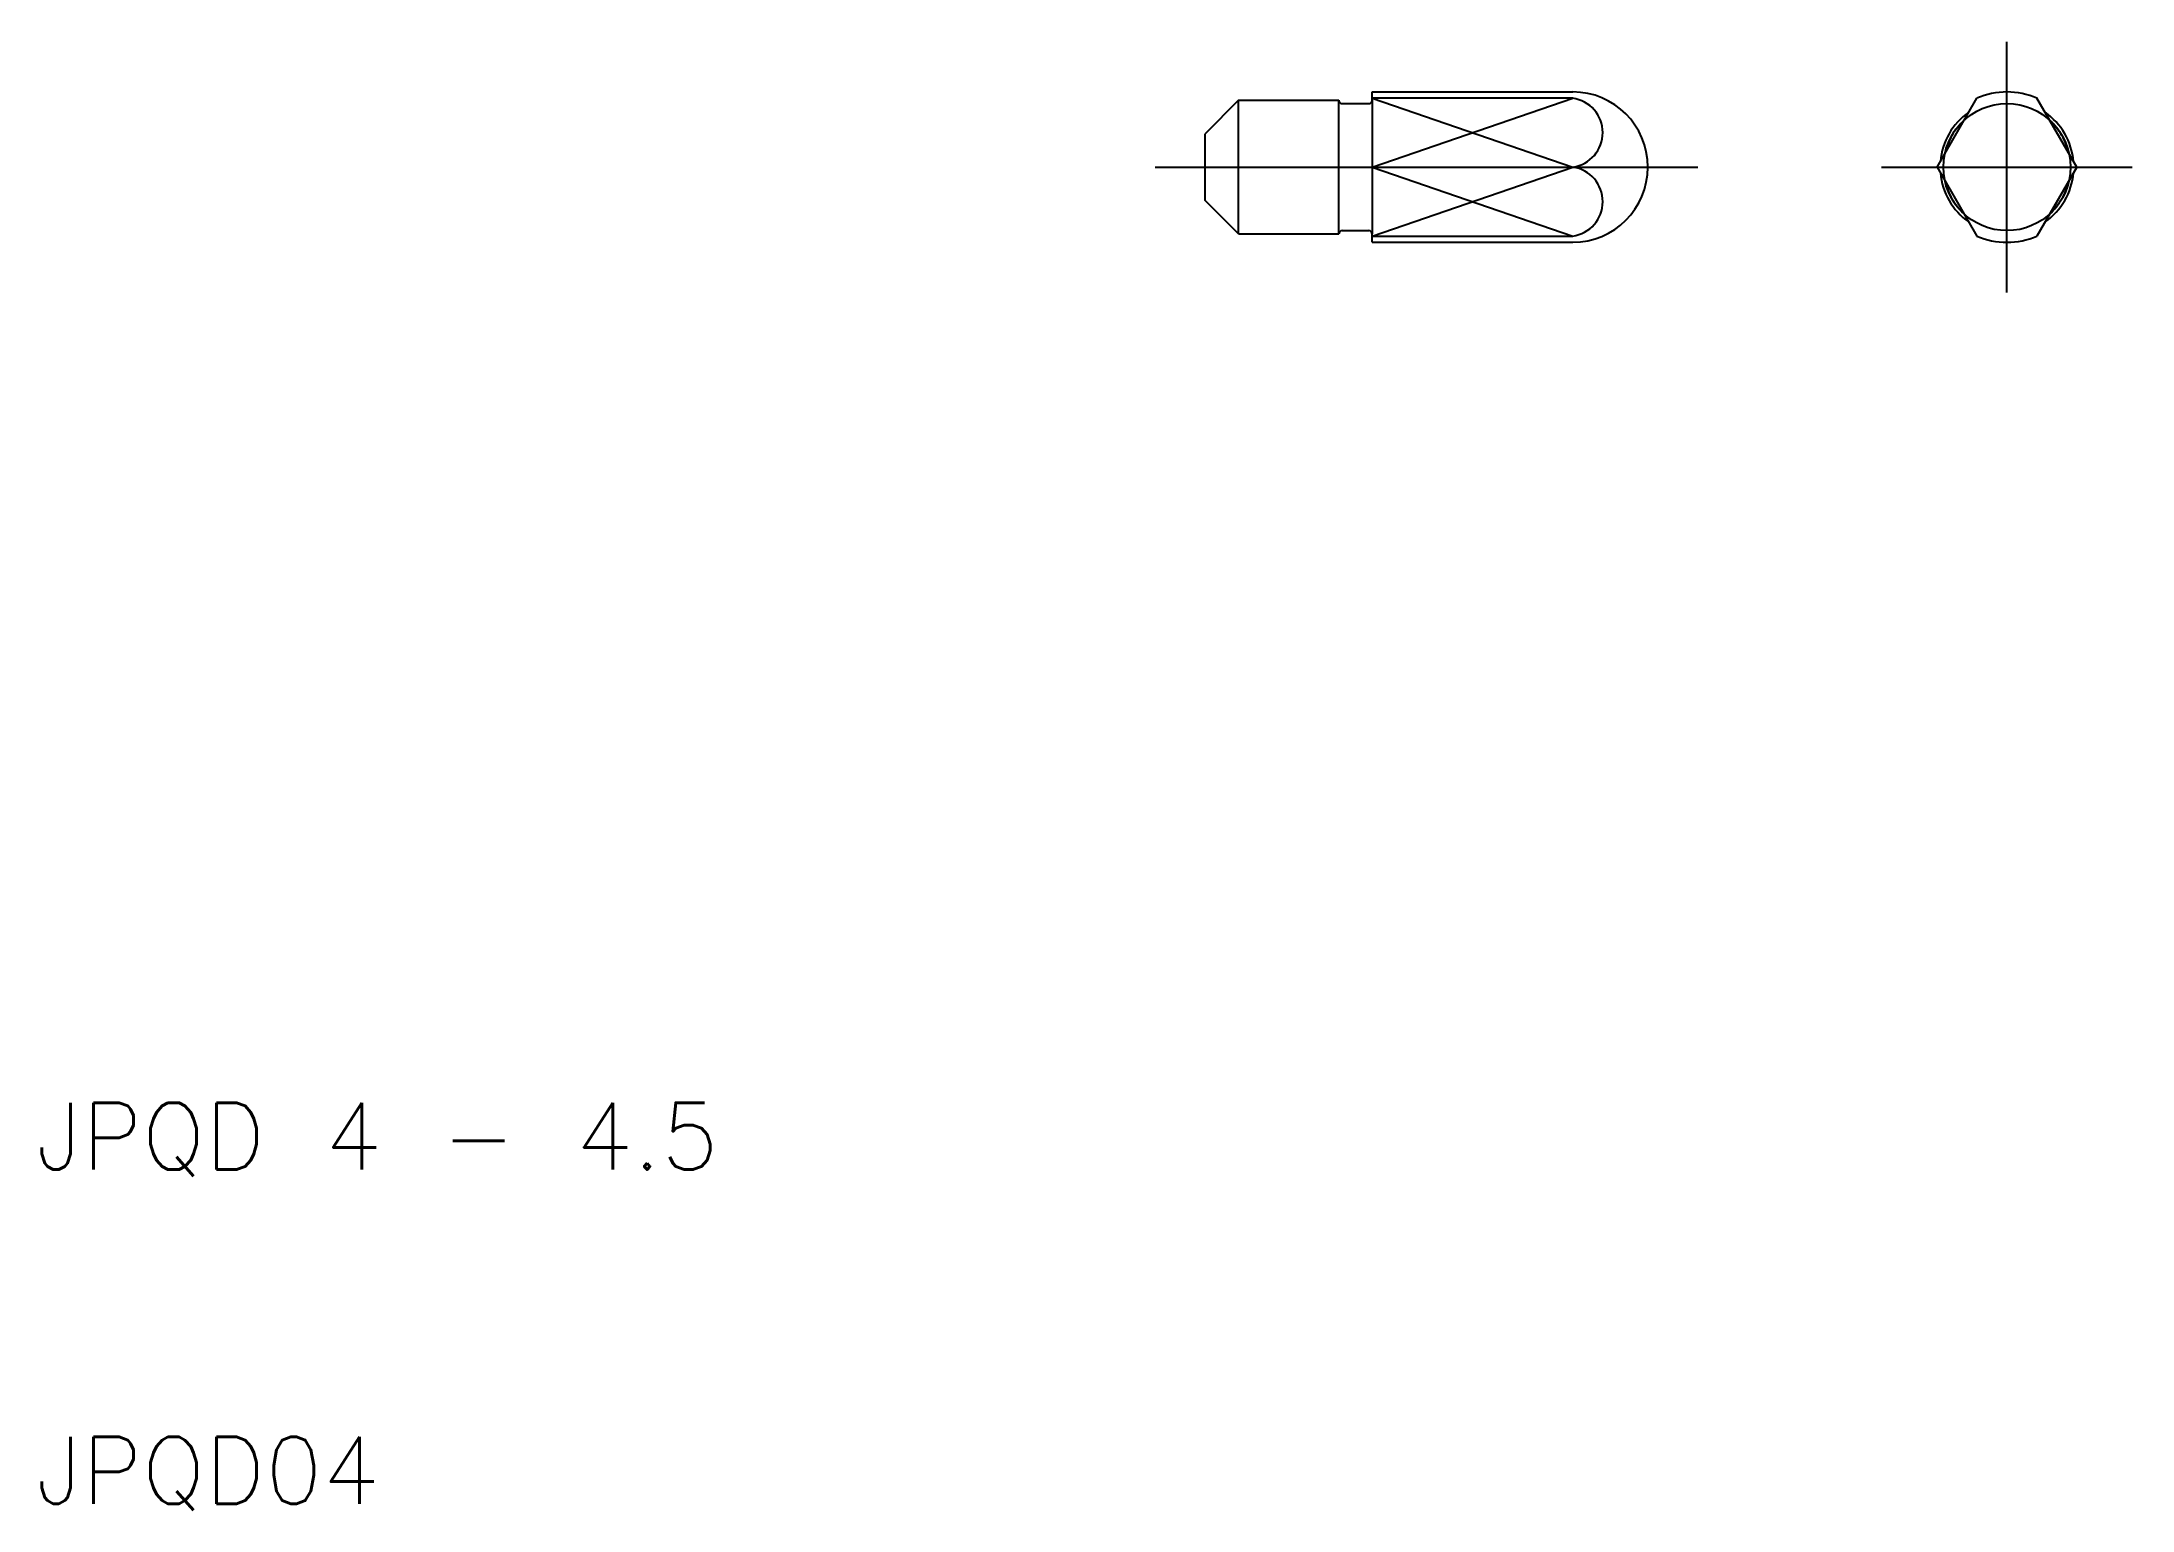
# Model space of a CAD drawing. Extents: x 10.2 to 72.8, y 9.8 to 53.8.
import ezdxf

# ---------------------------------------------------------------- set-up
doc = ezdxf.new("R2010")
doc.units = 0
doc.linetypes.add('CENTER', pattern=[50.8, 31.75, -6.35, 6.35, -6.35])
doc.linetypes.add('DASHED', pattern=[19.05, 12.7, -6.35])
doc.layers.get('0').update_dxf_attribs({"linetype": 'CONTINUOUS'})
doc.layers.add('CENTER', color=1, linetype='CENTER')
doc.styles.get("Standard").update_dxf_attribs({"font": 'txt.shx'})

msp = doc.modelspace()

# ---------------------------------------------------------------- linework, layer by layer
for p, q in [((46, 52), (45, 51)), ((46, 48), (46, 52)), ((46, 48), (46, 52)), ((46, 52), (49, 52)), ((49, 48), (49, 52)), ((50, 52.25), (56, 52.25)), ((50, 52), (50, 52.25)), ((56, 52.062), (50, 52.062)), ((50, 52), (50, 48)), ((66.909, 50), (68.1, 52.062)), ((71.091, 50), (69.9, 52.062)), ((49.1, 51.9), (49.9, 51.9)), ((45, 49), (45, 51)), ((50, 50), (56, 50)), ((66.909, 50), (68.1, 47.938)), ((71.091, 50), (69.9, 47.938)), ((46, 48), (45, 49)), ((46, 48), (49, 48)), ((49.1, 48.1), (49.9, 48.1)), ((50, 47.75), (50, 48)), ((50, 47.938), (56, 47.938)), ((50, 47.75), (56, 47.75))]:
    msp.add_line(p, q)
at = {"color": 3}
for p, q in [((50, 50), (56, 52.062)), ((50, 52.062), (56, 50)), ((50, 50), (56, 47.938)), ((50, 47.938), (56, 50))]:
    msp.add_line(p, q, dxfattribs=at)
at = {"color": 3, "linetype": 'DASHED'}
msp.add_circle((69, 50), 1.9, dxfattribs=at)
for centre, radius, start, end in [((49.1, 52), 0.1, 180, 270), ((49.9, 52), 0.1, 270, 0), ((56, 50), 2.25, 270, 90), ((55.859, 51.03), 1.041, 278.36119, 82.1945), ((69, 50), 2.25, 66.42182, 113.57818), ((69, 50), 2, 124.85714, 175.14286), ((69, 50), 2, 4.85714, 55.14286), ((55.859, 48.97), 1.041, 277.8055, 81.63881), ((69, 50), 2, 184.85714, 235.14286), ((69, 50), 2, 304.85714, 355.14286), ((49.1, 48), 0.1, 90, 180), ((49.9, 48), 0.1, 0, 90), ((69, 50), 2.25, 246.42182, 293.57818)]:
    msp.add_arc(centre, radius, start, end)
for start, end in [(132.34425, 167.65575), (12.34425, 47.65575), (192.34425, 227.65575), (312.34425, 347.65575)]:
    msp.add_arc((69, 50), 1.9, start, end, dxfattribs=at)
at = {"layer": 'CENTER'}
for p, q in [((69, 46.25), (69, 53.75)), ((69, 46.5), (69, 53.5)), ((43.5, 50), (59.75, 50)), ((65.25, 50), (72.75, 50)), ((65.5, 50), (72.5, 50))]:
    msp.add_line(p, q, dxfattribs=at)

# ---------------------------------------------------------------- texts
for s, p in [('JPQD 4 - 4.5', (10, 20)), ('JPQD04', (10, 10))]:
    msp.add_text(s, height=2).set_placement(p)

doc.saveas('drawing.dxf')
